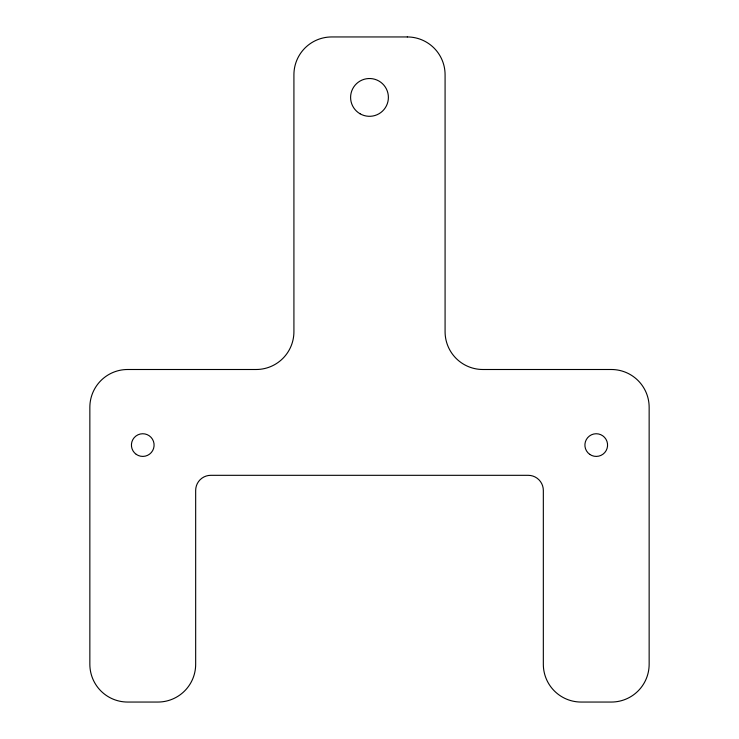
<?xml version="1.0" encoding="UTF-8"?>
<svg xmlns="http://www.w3.org/2000/svg" width="739" height="739" viewBox="0 0 739 739"><rect width="100%" height="100%" fill="white"/><g stroke="black" fill="none" stroke-linecap="round" stroke-linejoin="round"><path stroke-width="1.11" d="M407.291 36.95L331.709 36.95A37.791 37.791 0 0 0 293.919 74.741L293.919 331.709A37.791 37.791 0 0 1 256.128 369.5L127.644 369.5A37.791 37.791 0 0 0 89.853 407.291L89.853 664.259A37.791 37.791 0 0 0 127.644 702.05L157.878 702.05A37.791 37.791 0 0 0 195.669 664.259L195.669 490.428A15.113 15.113 0 0 1 210.781 475.316L528.219 475.316A15.113 15.113 0 0 1 543.331 490.428L543.331 664.259A37.791 37.791 0 0 0 581.122 702.05L611.356 702.05A37.791 37.791 0 0 0 649.147 664.259L649.147 407.291A37.791 37.791 0 0 0 611.356 369.5L482.872 369.5A37.791 37.791 0 0 1 445.081 331.709L445.081 74.741A37.791 37.791 0 0 0 407.291 36.95M589.713 454.346A11.334 11.334 0 0 0 607.532 446.097A11.334 11.334 0 0 0 591.477 434.791A11.334 11.334 0 0 0 589.713 454.346M136.235 454.346A11.334 11.334 0 0 0 154.054 446.097A11.334 11.334 0 0 0 137.999 434.791A11.334 11.334 0 0 0 136.235 454.346M360.05 113.778A18.891 18.891 0 0 0 388.391 97.409A18.891 18.891 0 0 0 360.05 81.05A18.891 18.891 0 0 0 360.05 113.778"/></g></svg>
